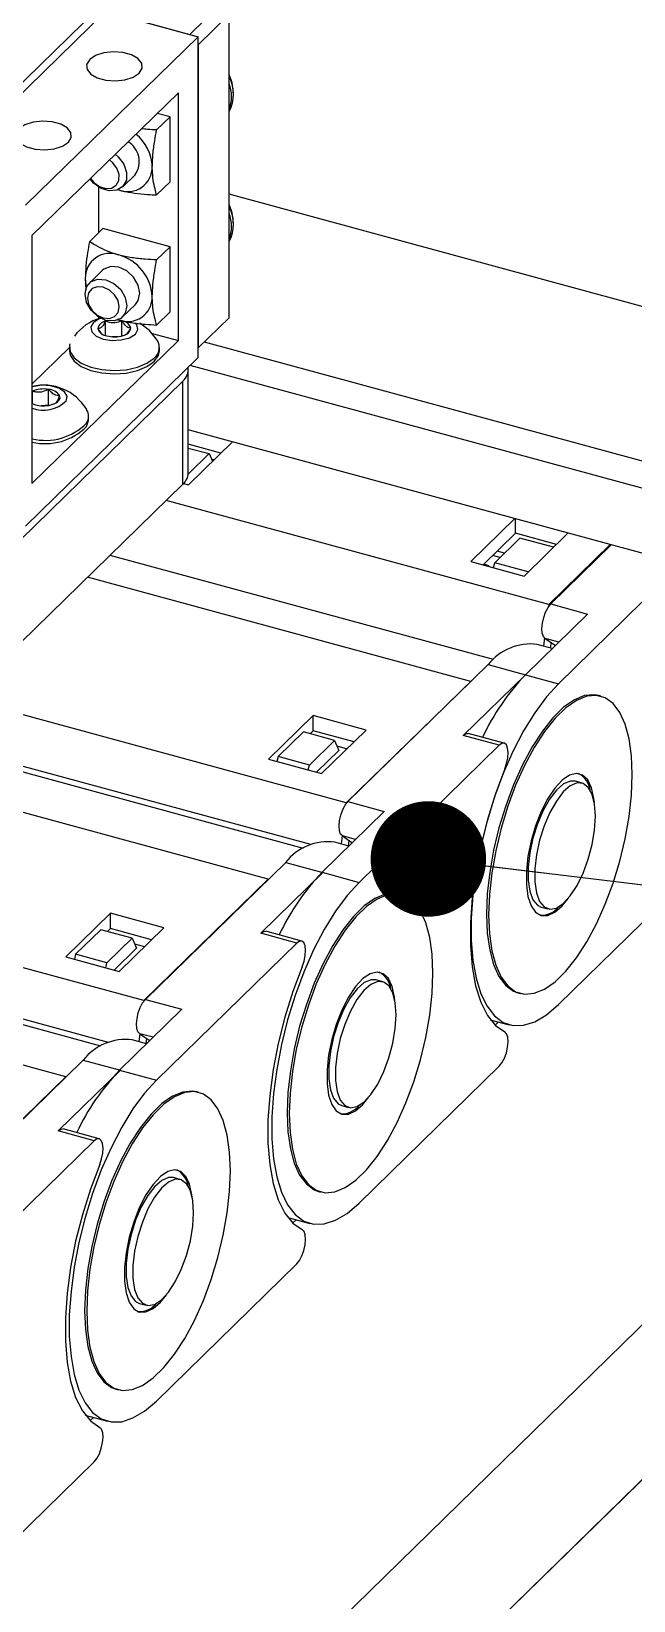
# Model space of a CAD drawing. Header units: millimetres. Extents: x 0 to 3353, y 0 to 2591.
# Drawn here: x 2701.1 to 2764.7, y 1584.7 to 1750.3 of the extents above; entities that cross this region are included whole.
import ezdxf

# ---------------------------------------------------------------- set-up
doc = ezdxf.new("R2010")
doc.units = ezdxf.units.MM
doc.header["$LTSCALE"] = 12
doc.layers.add('TITLE_BLOCK_BORDER', color=7, linetype='Continuous')
doc.dimstyles.new('SLDDIMSTYLE0', dxfattribs={"dimtxt": 0.18, "dimasz": 12.192, "dimexe": 0, "dimexo": 0.0625, "dimgap": 0, "dimtad": 0, "dimtih": 1, "dimtoh": 1, "dimdec": 0, "dimrnd": 1e-09, "dimzin": 0, "dimdsep": 46, "dimtxsty": 'Standard', "dimblk1": 'DOT', "dimblk2": 'DOT', "dimsah": 1, "dimcen": 0.09, "dimadec": 0, "dimazin": 0, "dimtfac": 12.192, "dimtdec": 0, "dimtofl": 0, "dimtmove": 0, "dimatfit": 3, "dimldrblk": 'DOT', "dimfxl": 0, "dimfrac": 2, "dimtolj": 1, "dimtzin": 0, "dimarcsym": 0})

# ---------------------------------------------------------------- blocks, each defined once
blk = doc.blocks.new('_DOT')
at = {"color": 0, "linetype": 'ByBlock', "lineweight": -2}
blk.add_line((-0.5, 0), (-1, 0), dxfattribs=at)
at = {"color": 0, "linetype": 'ByBlock', "const_width": 0.5}
blk.add_lwpolyline([(-0.25, 0, 1), (0.25, 0, 1)], format="xyb", close=True, dxfattribs=at)

msp = doc.modelspace()

# ---------------------------------------------------------------- linework, layer by layer
at = {"color": 7, "linetype": 'Continuous', "lineweight": 25}
for p, q in [((2708.92, 1752.37), (2681.04, 1725.15)), ((2696.68, 1741.49), (2708.07, 1752.6)), ((2708.07, 1752.6), (2717.84, 1749.95)), ((2708.92, 1752.37), (2718.72, 1749.71)), ((2717.84, 1749.95), (2721.1, 1753.13)), ((2721.99, 1752.04), (2718.72, 1748.85)), ((2721.99, 1720.06), (2721.99, 1752.04)), ((2718.72, 1749.71), (2700.5, 1731.92)), ((2718.72, 1715.85), (2718.72, 1749.71)), ((2718.72, 1748.85), (2718.72, 1716.88)), ((2716.62, 1743.8), (2701.17, 1728.72)), ((2716.62, 1717.65), (2716.62, 1743.8)), ((2714.32, 1739.87), (2715.74, 1741.25)), ((2715.74, 1741.25), (2714.39, 1741.62)), ((2715.74, 1734.4), (2715.74, 1741.25)), ((2710.72, 1733.85), (2712.08, 1735.17)), ((2708.22, 1729.03), (2708.22, 1733.84)), ((2714.32, 1733.01), (2715.74, 1734.4)), ((2784.34, 1716.14), (2721.99, 1733.09)), ((2701.17, 1728.72), (2701.17, 1702.58)), ((2707.24, 1728.07), (2708.66, 1729.46)), ((2715.74, 1727.54), (2708.66, 1729.46)), ((2714.32, 1726.15), (2715.74, 1727.54)), ((2715.74, 1720.68), (2715.74, 1727.54)), ((2708.59, 1725.04), (2707.23, 1723.72)), ((2710.72, 1720.14), (2712.08, 1721.46)), ((2714.32, 1719.29), (2715.74, 1720.68)), ((2708.22, 1719.97), (2708.22, 1720.12)), ((2709.14, 1719.75), (2708.94, 1719.69)), ((2708.94, 1718.18), (2708.94, 1719.69)), ((2710.67, 1718.15), (2710.67, 1719.73)), ((2718.72, 1716.88), (2721.99, 1720.06)), ((2701.17, 1702.58), (2716.62, 1717.65)), ((2701.17, 1713.06), (2705.12, 1716.91)), ((2705.12, 1716.93), (2705.12, 1716.58)), ((2710.25, 1718.07), (2709.61, 1718.05)), ((2713.86, 1718.4), (2716.62, 1717.65)), ((2714.62, 1716.58), (2714.62, 1716.93)), ((2719.36, 1717.5), (2771.28, 1703.39)), ((2700.5, 1698.06), (2718.72, 1715.85)), ((2717.67, 1703.69), (2717.67, 1714.58)), ((2770.34, 1700.76), (2717.88, 1715.02)), ((2717.1, 1713.38), (2698.43, 1695.16)), ((2701.22, 1712.3), (2701.17, 1712.28)), ((2701.22, 1711), (2701.22, 1712.3)), ((2702.9, 1710.85), (2702.9, 1712.5)), ((2717.1, 1702.49), (2717.1, 1713.38)), ((2702.9, 1710.85), (2702.17, 1710.76)), ((2702.98, 1710.81), (2702.9, 1710.85)), ((2707.15, 1709.29), (2707.15, 1709.64)), ((2770.34, 1693.91), (2717.67, 1708.22)), ((2717.69, 1702.44), (2722.32, 1706.96)), ((2721.11, 1705.78), (2717.67, 1706.71)), ((2717.67, 1706.31), (2719.87, 1705.72)), ((2717.67, 1703.57), (2719.87, 1705.72)), ((2719.87, 1705.72), (2720.22, 1704.91)), ((2720.38, 1705.07), (2720.12, 1705.14)), ((2698.43, 1684.27), (2717.1, 1702.49)), ((2717.18, 1702.58), (2717.69, 1702.44)), ((2755.72, 1689.79), (2715.33, 1700.76)), ((2752.12, 1698.86), (2747.49, 1694.34)), ((2752.2, 1697.33), (2752.2, 1698.84)), ((2752.2, 1697.33), (2748.78, 1693.99)), ((2756.53, 1696.15), (2752.2, 1697.33)), ((2753.11, 1692.81), (2757.74, 1697.33)), ((2750.02, 1694.2), (2752.68, 1696.8)), ((2751.06, 1695.21), (2750.26, 1695.43)), ((2756.21, 1695.84), (2752.68, 1696.8)), ((2762.21, 1696.12), (2755.72, 1689.79)), ((2762.31, 1696.09), (2755.93, 1689.86)), ((2749.9, 1683.99), (2709.41, 1694.99)), ((2747.49, 1694.34), (2753.11, 1692.81)), ((2749.4, 1693.9), (2748.85, 1694.05)), ((2749.33, 1693.84), (2749.4, 1693.9)), ((2749.4, 1693.9), (2749.4, 1693.82)), ((2750.58, 1694.75), (2749.78, 1694.96)), ((2749.93, 1693.83), (2749.81, 1693.71)), ((2749.9, 1693.68), (2750.02, 1694.2)), ((2753.55, 1693.24), (2750.02, 1694.2)), ((2747.48, 1681.69), (2707.04, 1692.68)), ((2759.82, 1688.8), (2753.25, 1682.39)), ((2755.72, 1689.79), (2755.69, 1689.57)), ((2755.93, 1689.86), (2759.82, 1688.8)), ((2765.57, 1690.08), (2756.73, 1681.45)), ((2756.09, 1685.16), (2754.5, 1685.59)), ((2755.26, 1686.29), (2755.15, 1685.41)), ((2755.91, 1685.21), (2756, 1685.83)), ((2837.29, 1683.78), (2339.42, 1197.85)), ((2734.35, 1668.88), (2684.29, 1682.48)), ((2749.32, 1683.46), (2734.51, 1669.01)), ((2746.69, 1675.98), (2753.26, 1682.39)), ((2749.32, 1683.46), (2753.26, 1682.39)), ((2753.25, 1682.39), (2756.73, 1681.45)), ((2747.48, 1681.69), (2734.35, 1668.88)), ((2747.48, 1681.69), (2747.48, 1681.66)), ((2761.21, 1680.14), (2760.99, 1680.2)), ((2730.84, 1678.09), (2726.13, 1673.49)), ((2736.46, 1676.56), (2730.84, 1678.09)), ((2730.84, 1676.48), (2730.84, 1678.09)), ((2729.82, 1664.07), (2682.65, 1676.89)), ((2729.82, 1676.36), (2727.15, 1673.76)), ((2733.11, 1675.46), (2729.82, 1676.36)), ((2730.45, 1672.87), (2733.11, 1675.46)), ((2730.84, 1676.48), (2730.52, 1676.16)), ((2735.17, 1675.3), (2730.84, 1676.48)), ((2731.74, 1671.96), (2736.46, 1676.56)), ((2733.11, 1675.46), (2733.56, 1674.41)), ((2750.49, 1674.95), (2746.69, 1675.98)), ((2751.02, 1675.16), (2747.21, 1676.2)), ((2726.1, 1660.83), (2676.05, 1674.43)), ((2733.56, 1674.41), (2731.21, 1672.11)), ((2733.36, 1674.88), (2734.44, 1674.59)), ((2750.49, 1674.95), (2735.69, 1660.49)), ((2726.13, 1673.49), (2731.74, 1671.96)), ((2727.15, 1673.76), (2727.03, 1673.24)), ((2730.45, 1672.87), (2727.15, 1673.76)), ((2730.33, 1672.35), (2730.45, 1672.87)), ((2759.24, 1670.96), (2758.53, 1671.15)), ((2734.35, 1668.88), (2734.34, 1668.81)), ((2734.51, 1669.01), (2738.36, 1667.96)), ((2837.29, 1667.46), (2339.42, 1181.52)), ((2738.36, 1667.96), (2731.79, 1661.55)), ((2734.63, 1664.32), (2733.13, 1664.73)), ((2733.92, 1665.39), (2733.81, 1664.54)), ((2734.59, 1664.33), (2734.66, 1664.92)), ((2727.95, 1662.6), (2713.14, 1648.14)), ((2727.95, 1662.6), (2731.88, 1661.53)), ((2712.98, 1648.01), (2662.92, 1661.62)), ((2726.1, 1660.83), (2712.98, 1648.01)), ((2725.32, 1655.12), (2731.88, 1661.53)), ((2726.1, 1660.83), (2726.1, 1660.8)), ((2731.79, 1661.55), (2735.69, 1660.49)), ((2740.17, 1659.19), (2739.95, 1659.25)), ((2709.47, 1657.23), (2704.75, 1652.62)), ((2715.08, 1655.7), (2709.47, 1657.23)), ((2709.47, 1655.61), (2709.47, 1657.23)), ((2754.92, 1657.88), (2755.63, 1657.69)), ((2708.44, 1643.21), (2661.28, 1656.03)), ((2709.47, 1655.61), (2709.15, 1655.3)), ((2713.79, 1654.44), (2709.47, 1655.61)), ((2710.37, 1651.1), (2715.08, 1655.7)), ((2756.73, 1647.59), (2765.57, 1656.22)), ((2708.44, 1655.49), (2705.78, 1652.9)), ((2711.73, 1654.6), (2708.44, 1655.49)), ((2709.07, 1652), (2711.73, 1654.6)), ((2711.73, 1654.6), (2712.19, 1653.54)), ((2711.98, 1654.02), (2713.06, 1653.73)), ((2729.12, 1654.09), (2714.31, 1639.63)), ((2729.12, 1654.09), (2725.32, 1655.12)), ((2729.64, 1654.3), (2725.84, 1655.34)), ((2704.73, 1639.97), (2654.67, 1653.57)), ((2704.75, 1652.62), (2710.37, 1651.1)), ((2705.78, 1652.9), (2705.66, 1652.38)), ((2709.07, 1652), (2705.78, 1652.9)), ((2712.19, 1653.54), (2709.83, 1651.24)), ((2708.95, 1651.48), (2709.07, 1652)), ((2357.2, 1198.87), (2819.51, 1650.1)), ((2738.2, 1650.01), (2737.49, 1650.2)), ((2712.98, 1648.01), (2712.97, 1647.95)), ((2713.14, 1648.14), (2716.99, 1647.1)), ((2752.47, 1648.84), (2752.69, 1648.78)), ((2716.99, 1647.1), (2710.42, 1640.69)), ((2749.55, 1646), (2751.55, 1645.46)), ((2750.42, 1645.77), (2750.07, 1645.42)), ((2712.54, 1644.53), (2712.44, 1643.68)), ((2713.21, 1643.47), (2713.28, 1644.06)), ((2713.25, 1643.46), (2711.75, 1643.87)), ((2706.57, 1641.74), (2691.76, 1627.28)), ((2703.94, 1634.26), (2710.51, 1640.67)), ((2706.57, 1641.74), (2710.51, 1640.67)), ((2710.42, 1640.69), (2714.31, 1639.63)), ((2735.69, 1626.64), (2750.49, 1641.09)), ((2704.73, 1639.97), (2691.6, 1627.15)), ((2704.73, 1639.97), (2704.73, 1639.94)), ((2718.79, 1638.32), (2718.57, 1638.38)), ((2733.88, 1636.93), (2734.59, 1636.74)), ((2707.74, 1633.22), (2703.94, 1634.26)), ((2708.27, 1633.44), (2704.47, 1634.47)), ((2707.74, 1633.22), (2692.94, 1618.77)), ((2716.82, 1629.15), (2716.11, 1629.34)), ((2731.42, 1627.88), (2731.64, 1627.82)), ((2728.18, 1625.14), (2730.51, 1624.51)), ((2729.05, 1624.9), (2728.69, 1624.56)), ((2714.31, 1605.77), (2729.12, 1620.23)), ((2712.51, 1616.07), (2713.21, 1615.88)), ((2710.05, 1607.02), (2710.27, 1606.96)), ((2706.8, 1604.28), (2709.13, 1603.64)), ((2707.67, 1604.04), (2707.32, 1603.7)), ((2692.94, 1584.91), (2707.74, 1599.37))]:
    msp.add_line(p, q, dxfattribs=at)
at = {"color": 8, "linetype": 'Continuous', "lineweight": 25}
for p, q in [((2756.79, 1685.84), (2755.35, 1686.23)), ((2730.6, 1664.47), (2683.64, 1677.23)), ((2735.33, 1665), (2733.93, 1665.38)), ((2709.23, 1643.61), (2662.27, 1656.37)), ((2713.95, 1644.14), (2712.56, 1644.52))]:
    msp.add_line(p, q, dxfattribs=at)
at = {"color": 7, "linetype": 'Continuous', "lineweight": 25, "flags": 128}
for points in [[(2712.47, 1745.87), (2712.79, 1746.37), (2712.75, 1746.9), (2712.36, 1747.39), (2711.67, 1747.78), (2710.77, 1748.03), (2709.75, 1748.1), (2708.75, 1747.99), (2707.88, 1747.71), (2707.26, 1747.29), (2706.94, 1746.79), (2706.98, 1746.26), (2707.37, 1745.77), (2708.06, 1745.38), (2708.96, 1745.13), (2709.98, 1745.06), (2710.98, 1745.17), (2711.85, 1745.45), (2712.47, 1745.87)], [(2705.01, 1738.58), (2705.32, 1739.08), (2705.28, 1739.61), (2704.89, 1740.1), (2704.21, 1740.49), (2703.3, 1740.74), (2702.29, 1740.81), (2701.28, 1740.7), (2700.42, 1740.42), (2699.79, 1740), (2699.48, 1739.5), (2699.51, 1738.97), (2699.9, 1738.48), (2700.59, 1738.09), (2701.5, 1737.85), (2702.51, 1737.77), (2703.51, 1737.88), (2704.38, 1738.17), (2705.01, 1738.58)], [(2709.96, 1737.3), (2710.27, 1737.03), (2710.86, 1736.26), (2711.16, 1735.39), (2711.13, 1734.56), (2710.77, 1733.9), (2710.14, 1733.5), (2709.33, 1733.43), (2708.47, 1733.7), (2707.68, 1734.26), (2707.3, 1734.7)], [(2707.36, 1734.76), (2707.71, 1734.32), (2708.31, 1733.89), (2708.97, 1733.69), (2709.58, 1733.74), (2710.06, 1734.05), (2710.33, 1734.55), (2710.36, 1735.18), (2710.13, 1735.83), (2709.68, 1736.42), (2709.35, 1736.7)], [(2712.54, 1722.65), (2712.37, 1723.51), (2711.9, 1724.34), (2711.18, 1725), (2710.33, 1725.39), (2709.49, 1725.46), (2708.77, 1725.19), (2708.59, 1725.04)], [(2708.13, 1724.14), (2708.98, 1724.07), (2709.82, 1723.68), (2710.54, 1723.02), (2711.02, 1722.19), (2711.19, 1721.33), (2711.02, 1720.55), (2710.54, 1719.99), (2709.83, 1719.72), (2708.98, 1719.78), (2708.13, 1720.18), (2707.42, 1720.84), (2706.94, 1721.66), (2706.77, 1722.53), (2706.94, 1723.3), (2707.41, 1723.87), (2708.13, 1724.14)], [(2706.79, 1724.21), (2706.86, 1723.52), (2706.92, 1723.27)], [(2708.05, 1723.33), (2707.51, 1723.13), (2707.15, 1722.7), (2707.02, 1722.11), (2707.15, 1721.45), (2707.51, 1720.83), (2708.06, 1720.32), (2708.7, 1720.03), (2709.34, 1719.98), (2709.89, 1720.18), (2710.25, 1720.61), (2710.38, 1721.2), (2710.25, 1721.86), (2709.89, 1722.48), (2709.34, 1722.98), (2708.7, 1723.28), (2708.05, 1723.33)], [(2712.08, 1721.46), (2712.37, 1721.87), (2712.54, 1722.65)], [(2708.44, 1719.99), (2708.27, 1719.93), (2707.65, 1719.54), (2707.38, 1719.06), (2707.48, 1718.56), (2707.94, 1718.11), (2708.7, 1717.8), (2709.63, 1717.65), (2710.6, 1717.71), (2711.46, 1717.95), (2712.08, 1718.34), (2712.08, 1718.34)], [(2712.08, 1718.34), (2712.35, 1718.82), (2712.25, 1719.32), (2712.11, 1719.51)], [(2714.41, 1717.65), (2713.56, 1718.72), (2712.55, 1719.5)], [(2705.18, 1717.32), (2705.13, 1717.12), (2705.21, 1716.45), (2705.63, 1715.82), (2706.37, 1715.28), (2707.37, 1714.85), (2708.55, 1714.58), (2709.83, 1714.49), (2711.11, 1714.57), (2712.3, 1714.83), (2713.31, 1715.25), (2714.07, 1715.79)], [(2705.12, 1716.58), (2705.21, 1716.1), (2705.63, 1715.47), (2706.37, 1714.92), (2707.37, 1714.5), (2708.55, 1714.23), (2709.83, 1714.13), (2711.11, 1714.22), (2712.3, 1714.48), (2713.31, 1714.9), (2714.07, 1715.44)], [(2714.07, 1715.44), (2714.51, 1716.06), (2714.62, 1716.58)], [(2704.79, 1711.27), (2704.89, 1711.77), (2704.6, 1712.25), (2703.99, 1712.64), (2703.13, 1712.88), (2702.16, 1712.93), (2701.22, 1712.78), (2701.17, 1712.77)], [(2703.58, 1711), (2703.74, 1711.08), (2703.87, 1711.18), (2703.97, 1711.28), (2704.05, 1711.39), (2704.11, 1711.5), (2704.13, 1711.62), (2704.12, 1711.73), (2704.09, 1711.85)], [(2706.94, 1708.58), (2707.15, 1709.23), (2707.15, 1709.29)], [(2755.35, 1686.23), (2755.15, 1686.43), (2755.03, 1686.79), (2754.99, 1687.28), (2755.05, 1687.85), (2755.18, 1688.44), (2755.39, 1689.01), (2755.64, 1689.5), (2755.93, 1689.86)], [(2755.35, 1686.23), (2756.33, 1685.55), (2756.41, 1685.47)], [(2756.73, 1681.45), (2755.47, 1680.06), (2754.24, 1678.39), (2753.06, 1676.46), (2751.94, 1674.31), (2750.91, 1671.97), (2749.99, 1669.5), (2749.2, 1666.93), (2748.54, 1664.32), (2748.04, 1661.71), (2747.7, 1659.15), (2747.53, 1656.7), (2747.53, 1654.39), (2747.7, 1652.27), (2748.04, 1650.37), (2748.54, 1648.74), (2749.2, 1647.41), (2749.99, 1646.39), (2750.91, 1645.71), (2751.94, 1645.38), (2753.06, 1645.41), (2754.24, 1645.79), (2755.47, 1646.52), (2756.73, 1647.59)], [(2760.99, 1680.2), (2760.52, 1680.28), (2759.5, 1680.19), (2758.42, 1679.75), (2757.29, 1678.96), (2756.16, 1677.86), (2755.04, 1676.45), (2753.96, 1674.78), (2752.94, 1672.88), (2752, 1670.79), (2751.17, 1668.57), (2750.46, 1666.25), (2749.9, 1663.89), (2749.48, 1661.55), (2749.23, 1659.27), (2749.14, 1657.12), (2749.23, 1655.12), (2749.48, 1653.34), (2749.9, 1651.81), (2750.46, 1650.56), (2751.17, 1649.62), (2752, 1649.01), (2752.47, 1648.84)], [(2764.53, 1671.86), (2764.45, 1673.85), (2764.2, 1675.64), (2763.78, 1677.17), (2763.22, 1678.42), (2762.51, 1679.36), (2761.68, 1679.96), (2760.74, 1680.22), (2759.72, 1680.13), (2758.64, 1679.69), (2757.52, 1678.9), (2756.38, 1677.8), (2755.26, 1676.39), (2754.18, 1674.72), (2753.16, 1672.82), (2752.22, 1670.73), (2751.39, 1668.51), (2750.68, 1666.19), (2750.12, 1663.83), (2749.7, 1661.49), (2749.45, 1659.21), (2749.37, 1657.06), (2749.45, 1655.06), (2749.7, 1653.28), (2750.12, 1651.75), (2750.68, 1650.5), (2751.39, 1649.56), (2752.22, 1648.95), (2753.16, 1648.69), (2754.18, 1648.79), (2755.26, 1649.23), (2756.38, 1650.01), (2757.52, 1651.12), (2758.64, 1652.53), (2759.72, 1654.2), (2760.74, 1656.1), (2761.68, 1658.18), (2762.51, 1660.41), (2763.22, 1662.73), (2763.78, 1665.08), (2764.2, 1667.43), (2764.45, 1669.7), (2764.53, 1671.86)], [(2746.69, 1675.98), (2746.97, 1676.18), (2747.21, 1676.2)], [(2751.07, 1672.46), (2751.27, 1673.03), (2751.39, 1673.63), (2751.43, 1674.19), (2751.37, 1674.66), (2751.24, 1674.99), (2751.03, 1675.16), (2750.78, 1675.14), (2750.49, 1674.95)], [(2751.07, 1672.46), (2750.09, 1669.84), (2749.24, 1667.13), (2748.53, 1664.36), (2747.99, 1661.59), (2747.63, 1658.88), (2747.45, 1656.27), (2747.45, 1653.82), (2747.63, 1651.57), (2747.99, 1649.57), (2748.53, 1647.86), (2749.24, 1646.46), (2750.09, 1645.4), (2751.07, 1644.71)], [(2760.53, 1668.92), (2760.48, 1669.33), (2760.23, 1670.45), (2759.83, 1671.29), (2759.29, 1671.81), (2758.64, 1671.98), (2757.92, 1671.8), (2757.14, 1671.28), (2756.36, 1670.44), (2755.61, 1669.32), (2754.92, 1667.98), (2754.32, 1666.46), (2753.85, 1664.86), (2753.52, 1663.23), (2753.35, 1661.67), (2753.35, 1660.23), (2753.52, 1658.99), (2753.85, 1658.01), (2754.32, 1657.33), (2754.92, 1656.98), (2755.61, 1656.98), (2756.36, 1657.33), (2757.14, 1658.02), (2757.78, 1658.8)], [(2758.53, 1671.15), (2758, 1671.17), (2757.29, 1670.87), (2756.54, 1670.22), (2755.81, 1669.27), (2755.12, 1668.06), (2754.53, 1666.66), (2754.05, 1665.14), (2753.71, 1663.59), (2753.54, 1662.09), (2753.54, 1660.72), (2753.71, 1659.56), (2754.05, 1658.66), (2754.53, 1658.08), (2754.92, 1657.88)], [(2760.64, 1667.46), (2760.56, 1668.73), (2760.3, 1669.77), (2759.89, 1670.51), (2759.35, 1670.92), (2758.71, 1670.98), (2757.99, 1670.67), (2757.25, 1670.03), (2756.52, 1669.07), (2755.83, 1667.86), (2755.23, 1666.46), (2754.75, 1664.95), (2754.42, 1663.4), (2754.25, 1661.9), (2754.25, 1660.53), (2754.42, 1659.37), (2754.75, 1658.47), (2755.23, 1657.89), (2755.83, 1657.66), (2756.52, 1657.78), (2757.25, 1658.26), (2757.99, 1659.07), (2758.71, 1660.16), (2759.35, 1661.47), (2759.89, 1662.94), (2760.3, 1664.48), (2760.56, 1666.01), (2760.64, 1667.46)], [(2733.93, 1665.38), (2733.74, 1665.58), (2733.62, 1665.94), (2733.58, 1666.43), (2733.63, 1667), (2733.77, 1667.59), (2733.97, 1668.16), (2734.23, 1668.65), (2734.51, 1669.01)], [(2733.93, 1665.38), (2734.92, 1664.69), (2734.97, 1664.65)], [(2735.69, 1660.49), (2734.43, 1659.11), (2733.2, 1657.44), (2732.01, 1655.51), (2730.9, 1653.36), (2729.87, 1651.02), (2728.95, 1648.55), (2728.15, 1645.98), (2727.5, 1643.37), (2727, 1640.76), (2726.66, 1638.2), (2726.49, 1635.75), (2726.49, 1633.44), (2726.66, 1631.31), (2727, 1629.42), (2727.5, 1627.79), (2728.15, 1626.45), (2728.95, 1625.44), (2729.87, 1624.76), (2730.9, 1624.43), (2732.01, 1624.45), (2733.2, 1624.84), (2734.43, 1625.57), (2735.69, 1626.64)], [(2739.95, 1659.25), (2739.48, 1659.33), (2738.46, 1659.24), (2737.37, 1658.79), (2736.25, 1658.01), (2735.12, 1656.9), (2734, 1655.5), (2732.91, 1653.83), (2731.89, 1651.93), (2730.96, 1649.84), (2730.13, 1647.61), (2729.42, 1645.3), (2728.85, 1642.94), (2728.44, 1640.6), (2728.19, 1638.32), (2728.1, 1636.16), (2728.19, 1634.17), (2728.44, 1632.39), (2728.85, 1630.85), (2729.42, 1629.6), (2730.13, 1628.67), (2730.96, 1628.06), (2731.42, 1627.88)], [(2743.49, 1650.91), (2743.41, 1652.9), (2743.15, 1654.68), (2742.74, 1656.22), (2742.17, 1657.47), (2741.47, 1658.41), (2740.63, 1659.01), (2739.7, 1659.27), (2738.68, 1659.18), (2737.59, 1658.73), (2736.47, 1657.95), (2735.34, 1656.84), (2734.22, 1655.44), (2733.14, 1653.77), (2732.11, 1651.87), (2731.18, 1649.78), (2730.35, 1647.55), (2729.64, 1645.24), (2729.07, 1642.88), (2728.66, 1640.54), (2728.41, 1638.26), (2728.32, 1636.1), (2728.41, 1634.11), (2728.66, 1632.33), (2729.07, 1630.79), (2729.64, 1629.54), (2730.35, 1628.61), (2731.18, 1628), (2732.11, 1627.74), (2733.14, 1627.84), (2734.22, 1628.28), (2735.34, 1629.06), (2736.47, 1630.17), (2737.59, 1631.57), (2738.68, 1633.24), (2739.7, 1635.14), (2740.63, 1637.23), (2741.47, 1639.46), (2742.17, 1641.78), (2742.74, 1644.13), (2743.15, 1646.47), (2743.41, 1648.75), (2743.49, 1650.91)], [(2725.32, 1655.12), (2725.6, 1655.32), (2725.84, 1655.34)], [(2729.7, 1651.59), (2729.89, 1652.17), (2730.02, 1652.77), (2730.05, 1653.33), (2730, 1653.8), (2729.87, 1654.13), (2729.66, 1654.3), (2729.4, 1654.28), (2729.12, 1654.09)], [(2729.7, 1651.59), (2728.71, 1648.98), (2727.86, 1646.26), (2727.16, 1643.49), (2726.62, 1640.73), (2726.26, 1638.01), (2726.07, 1635.41), (2726.07, 1632.96), (2726.26, 1630.71), (2726.62, 1628.71), (2727.16, 1626.99), (2727.86, 1625.59), (2728.71, 1624.54), (2729.7, 1623.85)], [(2739.48, 1647.97), (2739.44, 1648.38), (2739.19, 1649.5), (2738.79, 1650.34), (2738.25, 1650.85), (2737.6, 1651.03), (2736.87, 1650.85), (2736.1, 1650.33), (2735.32, 1649.49), (2734.57, 1648.37), (2733.88, 1647.02), (2733.28, 1645.51), (2732.81, 1643.91), (2732.48, 1642.28), (2732.31, 1640.71), (2732.31, 1639.28), (2732.48, 1638.04), (2732.81, 1637.06), (2733.28, 1636.37), (2733.88, 1636.03), (2734.57, 1636.03), (2735.32, 1636.38), (2736.1, 1637.06), (2736.73, 1637.85)], [(2737.49, 1650.2), (2736.96, 1650.22), (2736.24, 1649.91), (2735.5, 1649.27), (2734.76, 1648.31), (2734.08, 1647.1), (2733.48, 1645.7), (2733, 1644.19), (2732.67, 1642.64), (2732.5, 1641.14), (2732.5, 1639.77), (2732.67, 1638.61), (2733, 1637.71), (2733.48, 1637.13), (2733.88, 1636.93)], [(2739.6, 1646.51), (2739.51, 1647.78), (2739.26, 1648.82), (2738.85, 1649.56), (2738.31, 1649.97), (2737.66, 1650.02), (2736.95, 1649.72), (2736.21, 1649.07), (2735.47, 1648.12), (2734.79, 1646.91), (2734.19, 1645.51), (2733.71, 1644), (2733.38, 1642.45), (2733.21, 1640.95), (2733.21, 1639.58), (2733.38, 1638.42), (2733.71, 1637.52), (2734.19, 1636.94), (2734.79, 1636.7), (2735.47, 1636.83), (2736.21, 1637.31), (2736.95, 1638.11), (2737.66, 1639.2), (2738.31, 1640.52), (2738.85, 1641.98), (2739.26, 1643.53), (2739.51, 1645.06), (2739.6, 1646.51)], [(2712.56, 1644.52), (2712.36, 1644.72), (2712.24, 1645.08), (2712.2, 1645.56), (2712.26, 1646.13), (2712.39, 1646.73), (2712.6, 1647.3), (2712.85, 1647.79), (2713.14, 1648.14)], [(2712.56, 1644.52), (2713.54, 1643.83), (2713.59, 1643.79)], [(2750.49, 1641.09), (2750.78, 1641.45), (2751.03, 1641.93), (2751.24, 1642.5), (2751.37, 1643.1), (2751.43, 1643.67), (2751.39, 1644.16), (2751.27, 1644.52), (2751.07, 1644.71)], [(2714.31, 1639.63), (2713.06, 1638.25), (2711.82, 1636.58), (2710.64, 1634.65), (2709.52, 1632.49), (2708.49, 1630.16), (2707.57, 1627.68), (2706.78, 1625.12), (2706.13, 1622.5), (2705.63, 1619.9), (2705.29, 1617.34), (2705.11, 1614.88), (2705.11, 1612.57), (2705.29, 1610.45), (2705.63, 1608.56), (2706.13, 1606.93), (2706.78, 1605.59), (2707.57, 1604.57), (2708.49, 1603.89), (2709.52, 1603.56), (2710.64, 1603.59), (2711.82, 1603.98), (2713.06, 1604.71), (2714.31, 1605.77)], [(2718.57, 1638.38), (2718.1, 1638.47), (2717.08, 1638.37), (2716, 1637.93), (2714.88, 1637.15), (2713.74, 1636.04), (2712.62, 1634.64), (2711.54, 1632.97), (2710.52, 1631.07), (2709.58, 1628.98), (2708.75, 1626.75), (2708.04, 1624.43), (2707.48, 1622.08), (2707.06, 1619.74), (2706.81, 1617.46), (2706.73, 1615.3), (2706.81, 1613.31), (2707.06, 1611.52), (2707.48, 1609.99), (2708.04, 1608.74), (2708.75, 1607.8), (2709.58, 1607.2), (2710.05, 1607.02)], [(2722.12, 1630.05), (2722.03, 1632.04), (2721.78, 1633.82), (2721.36, 1635.36), (2720.8, 1636.61), (2720.09, 1637.54), (2719.26, 1638.15), (2718.32, 1638.41), (2717.3, 1638.31), (2716.22, 1637.87), (2715.1, 1637.09), (2713.96, 1635.98), (2712.84, 1634.58), (2711.76, 1632.91), (2710.74, 1631.01), (2709.8, 1628.92), (2708.97, 1626.69), (2708.27, 1624.37), (2707.7, 1622.02), (2707.28, 1619.68), (2707.03, 1617.4), (2706.95, 1615.24), (2707.03, 1613.25), (2707.28, 1611.46), (2707.7, 1609.93), (2708.27, 1608.68), (2708.97, 1607.74), (2709.8, 1607.14), (2710.74, 1606.88), (2711.76, 1606.97), (2712.84, 1607.42), (2713.96, 1608.2), (2715.1, 1609.31), (2716.22, 1610.71), (2717.3, 1612.38), (2718.32, 1614.28), (2719.26, 1616.37), (2720.09, 1618.6), (2720.8, 1620.91), (2721.36, 1623.27), (2721.78, 1625.61), (2722.03, 1627.89), (2722.12, 1630.05)], [(2703.94, 1634.26), (2704.22, 1634.45), (2704.47, 1634.47)], [(2708.32, 1630.73), (2708.52, 1631.31), (2708.64, 1631.91), (2708.68, 1632.46), (2708.63, 1632.93), (2708.49, 1633.27), (2708.28, 1633.43), (2708.03, 1633.42), (2707.74, 1633.22)], [(2708.32, 1630.73), (2707.34, 1628.12), (2706.49, 1625.4), (2705.78, 1622.63), (2705.25, 1619.86), (2704.88, 1617.15), (2704.7, 1614.54), (2704.7, 1612.09), (2704.88, 1609.85), (2705.25, 1607.85), (2705.78, 1606.13), (2706.49, 1604.73), (2707.34, 1603.68), (2708.32, 1602.99)], [(2718.11, 1627.1), (2718.06, 1627.52), (2717.81, 1628.64), (2717.41, 1629.47), (2716.87, 1629.99), (2716.23, 1630.17), (2715.5, 1629.99), (2714.73, 1629.47), (2713.95, 1628.63), (2713.19, 1627.51), (2712.5, 1626.16), (2711.91, 1624.65), (2711.43, 1623.04), (2711.1, 1621.42), (2710.94, 1619.85), (2710.94, 1618.42), (2711.1, 1617.18), (2711.43, 1616.19), (2711.91, 1615.51), (2712.5, 1615.16), (2713.19, 1615.17), (2713.95, 1615.52), (2714.73, 1616.2), (2715.36, 1616.99)], [(2716.11, 1629.34), (2715.58, 1629.35), (2714.87, 1629.05), (2714.12, 1628.4), (2713.39, 1627.45), (2712.71, 1626.24), (2712.11, 1624.84), (2711.63, 1623.33), (2711.3, 1621.78), (2711.12, 1620.28), (2711.12, 1618.91), (2711.3, 1617.75), (2711.63, 1616.85), (2712.11, 1616.27), (2712.51, 1616.07)], [(2718.23, 1625.64), (2718.14, 1626.92), (2717.89, 1627.95), (2717.48, 1628.7), (2716.93, 1629.11), (2716.29, 1629.16), (2715.58, 1628.86), (2714.83, 1628.21), (2714.1, 1627.26), (2713.41, 1626.05), (2712.82, 1624.65), (2712.34, 1623.13), (2712, 1621.58), (2711.83, 1620.08), (2711.83, 1618.72), (2712, 1617.55), (2712.34, 1616.66), (2712.82, 1616.08), (2713.41, 1615.84), (2714.1, 1615.97), (2714.83, 1616.45), (2715.58, 1617.25), (2716.29, 1618.34), (2716.93, 1619.65), (2717.48, 1621.12), (2717.89, 1622.66), (2718.14, 1624.2), (2718.23, 1625.64)], [(2729.12, 1620.23), (2729.4, 1620.59), (2729.66, 1621.07), (2729.87, 1621.64), (2730, 1622.24), (2730.05, 1622.81), (2730.02, 1623.3), (2729.89, 1623.65), (2729.7, 1623.85)], [(2707.74, 1599.37), (2708.03, 1599.72), (2708.28, 1600.21), (2708.49, 1600.78), (2708.63, 1601.38), (2708.68, 1601.95), (2708.64, 1602.43), (2708.52, 1602.79), (2708.32, 1602.99)]]:
    msp.add_lwpolyline(points, dxfattribs=at)
at = {"color": 7, "linetype": 'Continuous', "lineweight": 25}
for centre, radius, start, end in [((2717.14, 1743.61), 5.29, 356.6114, 23.5596), ((2718.51, 1743.64), 3.92, 332.4991, 27.5009), ((2718.28, 1743.4), 3.95, 339.6991, 20.3009), ((2710.1, 1736.54), 2.4, 325.3408, 59.723), ((2709.19, 1735.78), 4.69, 2.7207, 51.0198), ((2711.27, 1735.96), 2.6, 248.8623, 0.9223), ((2717.14, 1729.9), 5.29, 356.6114, 23.5596), ((2718.49, 1729.93), 3.94, 332.611, 27.389), ((2718.3, 1729.69), 3.93, 339.5974, 20.4026), ((2709.39, 1724.25), 2.6, 68.8623, 180.9223), ((2709.02, 1722), 4.86, 3.3916, 74.3338), ((2711.27, 1722.25), 2.6, 248.8623, 0.9223), ((2709.87, 1714.94), 5.29, 106.1723, 143.0397), ((2709.07, 1718.75), 0.945, 97.5858, 171.0243), ((2709.17, 1719.23), 1.09, 197.4322, 263.9671), ((2709.9, 1716.85), 2.98, 75.0429, 84.2383), ((2710.56, 1718.64), 1.09, 17.4322, 83.9671), ((2710.66, 1719.12), 0.945, 277.5858, 351.0243), ((2709.86, 1721.21), 3.17, 255.2537, 286.9927), ((2713.17, 1716.92), 1.44, 308.6191, 30.6759), ((2716.06, 1714.61), 1.61, 310.1667, 7.1078), ((2702.4, 1707.66), 5.29, 30.8038, 103.3975), ((2702.4, 1709.55), 2.99, 80.321, 113.2866), ((2702.83, 1710.97), 1.53, 34.9245, 87.3231), ((2702.39, 1713.76), 3.45, 249.3525, 313.9874), ((2702.23, 1713.15), 2.38, 243.723, 261.9079), ((2702.4, 1713.75), 2.99, 260.321, 293.2866), ((2705.78, 1709.64), 1.36, 328.3452, 31.8739), ((2702.57, 1713.3), 6.18, 256.9409, 314.9875), ((2702.57, 1712.95), 6.18, 256.9409, 314.9875), ((2716.01, 1703.75), 1.66, 310.6406, 357.9975), ((2753.79, 1679.96), 5.68, 82.7989, 141.9005), ((2771.28, 1665.17), 24.93, 136.32, 154.8029), ((2757.71, 1669.84), 2.42, 8.7311, 61.4065), ((2732.41, 1659.09), 5.68, 82.7989, 141.9005), ((2749.82, 1644.33), 24.93, 136.32, 154.8029), ((2754.9, 1659.4), 2.39, 267.9007, 321.1437), ((2736.67, 1648.89), 2.42, 8.7307, 61.4064), ((2711.04, 1638.23), 5.68, 82.7989, 141.9005), ((2728.45, 1623.47), 24.93, 136.32, 154.8029), ((2733.85, 1638.45), 2.39, 267.9008, 321.1441), ((2715.3, 1628.03), 2.42, 8.7309, 61.4064), ((2712.48, 1617.59), 2.39, 267.9007, 321.1439)]:
    msp.add_arc(centre, radius, start, end, dxfattribs=at)
for points, knots in [([(2714.32, 1739.87), (2714, 1739.88), (2713.46, 1739.91), (2712.93, 1739.97), (2712.72, 1739.99)], [0, 0, 0, 0, 0.597603, 1, 1, 1, 1]), ([(2713.87, 1736), (2713.88, 1736.43), (2713.91, 1737.3), (2714.1, 1738.62), (2714.25, 1739.48), (2714.32, 1739.87)], [0, 0, 0, 0, 0.349872, 0.710597, 1, 1, 1, 1]), ([(2714.32, 1733.01), (2714.26, 1733.21), (2714.13, 1733.7), (2713.96, 1734.55), (2713.88, 1735.37), (2713.87, 1735.88), (2713.87, 1736)], [0, 0, 0, 0, 0.233344, 0.561461, 0.895047, 1, 1, 1, 1]), ([(2710.33, 1733.53), (2710.46, 1733.5), (2710.99, 1733.36), (2712, 1733.19), (2713.22, 1733.07), (2714, 1733.03), (2714.32, 1733.01)], [0, 0, 0, 0, 0.104952, 0.432134, 0.766658, 1, 1, 1, 1]), ([(2707.24, 1728.07), (2707.17, 1727.69), (2707.02, 1726.84), (2706.84, 1725.52), (2706.81, 1724.65), (2706.79, 1724.21)], [0, 0, 0, 0, 0.289408, 0.640575, 1, 1, 1, 1]), ([(2710.33, 1726.68), (2710.21, 1726.71), (2709.68, 1726.86), (2708.84, 1727.19), (2707.96, 1727.64), (2707.45, 1727.95), (2707.24, 1728.07)], [0, 0, 0, 0, 0.104952, 0.432134, 0.766658, 1, 1, 1, 1]), ([(2714.32, 1726.15), (2713.92, 1726.18), (2713.04, 1726.23), (2711.68, 1726.37), (2710.79, 1726.57), (2710.33, 1726.68)], [0, 0, 0, 0, 0.289408, 0.640575, 1, 1, 1, 1]), ([(2713.87, 1722.29), (2713.88, 1722.72), (2713.91, 1723.58), (2714.1, 1724.9), (2714.25, 1725.77), (2714.32, 1726.15)], [0, 0, 0, 0, 0.349872, 0.710597, 1, 1, 1, 1]), ([(2706.79, 1724.21), (2706.8, 1724.09), (2706.8, 1723.66), (2706.84, 1723.28), (2706.88, 1723.02)], [0, 0, 0, 0, 0.290059, 1, 1, 1, 1]), ([(2714.32, 1719.29), (2714.26, 1719.5), (2714.13, 1719.98), (2713.96, 1720.83), (2713.88, 1721.65), (2713.87, 1722.16), (2713.87, 1722.29)], [0, 0, 0, 0, 0.233344, 0.561461, 0.895047, 1, 1, 1, 1]), ([(2708.94, 1719.69), (2708.9, 1719.61), (2708.77, 1719.37), (2708.53, 1719.05), (2708.3, 1718.92), (2708.17, 1718.91), (2708.13, 1718.9)], [0, 0, 0, 0, 0.1809422, 0.5062926, 0.8439745, 1, 1, 1, 1]), ([(2708.13, 1718.9), (2708.27, 1718.69), (2708.44, 1718.42), (2708.62, 1718.32), (2708.66, 1718.3)], [0, 0, 0, 0, 0.771257, 1, 1, 1, 1]), ([(2710.67, 1719.73), (2710.43, 1719.63), (2710, 1719.47), (2709.39, 1719.53), (2709.08, 1719.64), (2708.94, 1719.69)], [0, 0, 0, 0, 0.439117, 0.751367, 1, 1, 1, 1]), ([(2710.33, 1719.82), (2710.77, 1719.72), (2711.67, 1719.51), (2713.03, 1719.37), (2713.92, 1719.32), (2714.32, 1719.29)], [0, 0, 0, 0, 0.349872, 0.710597, 1, 1, 1, 1]), ([(2711.6, 1718.97), (2711.46, 1718.99), (2711.24, 1719.02), (2710.91, 1719.36), (2710.75, 1719.61), (2710.67, 1719.73)], [0, 0, 0, 0, 0.439117, 0.751367, 1, 1, 1, 1]), ([(2711.08, 1718.31), (2711.12, 1718.32), (2711.24, 1718.39), (2711.42, 1718.65), (2711.55, 1718.89), (2711.6, 1718.97)], [0, 0, 0, 0, 0.2034733, 0.7153319, 1, 1, 1, 1]), ([(2702.9, 1712.5), (2702.66, 1712.38), (2702.25, 1712.18), (2701.65, 1712.18), (2701.35, 1712.26), (2701.22, 1712.3)], [0, 0, 0, 0, 0.439117, 0.751367, 1, 1, 1, 1]), ([(2704.09, 1711.85), (2703.92, 1711.85), (2703.63, 1711.86), (2703.21, 1712.16), (2703, 1712.4), (2702.9, 1712.5)], [0, 0, 0, 0, 0.439117, 0.751367, 1, 1, 1, 1]), ([(2703.67, 1711.05), (2703.73, 1711.09), (2703.83, 1711.18), (2703.98, 1711.52), (2704.06, 1711.76), (2704.09, 1711.85)], [0, 0, 0, 0, 0.373888, 0.776236, 1, 1, 1, 1])]:
    msp.add_open_spline(points, degree=3, knots=knots, dxfattribs=at)

# ---------------------------------------------------------------- leaders
at = {"layer": 'TITLE_BLOCK_BORDER'}
msp.add_leader([(2743.01, 1662.96), (2944.75, 1638.54)], dimstyle='SLDDIMSTYLE0', dxfattribs=at)

doc.saveas('drawing.dxf')
